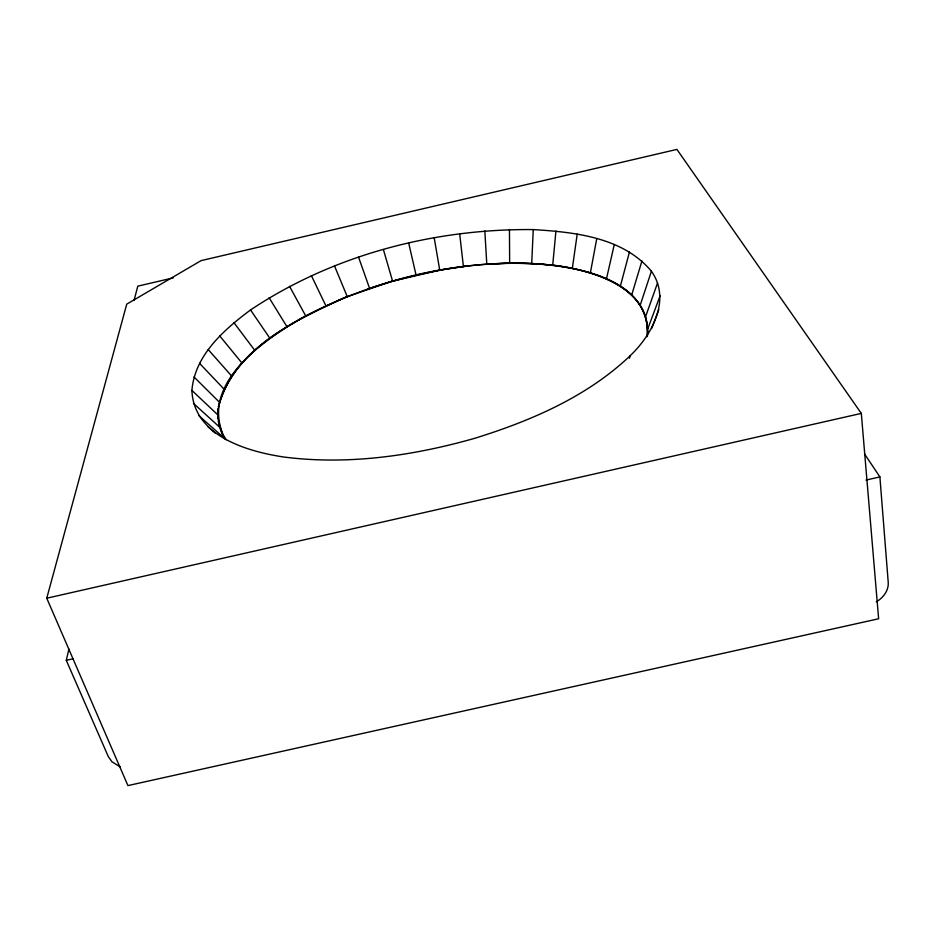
<?xml version="1.0" encoding="UTF-8"?>
<svg xmlns="http://www.w3.org/2000/svg" width="935" height="935" viewBox="0 0 935 935"><rect width="100%" height="100%" fill="white"/><g stroke="black" fill="none" stroke-linecap="round" stroke-linejoin="round"><path stroke-width="1.4" d="M647.616 332.556C646.506 276.69 574.616 266.393 531.711 263.483L533.254 229.589C574.721 232.125 622.979 237.198 651.414 271.243C671.423 299.399 652.057 334.812 630.354 355.557C587.133 396.791 530.846 420.89 474.501 438.375C412.838 455.871 347.843 465.244 283.889 457.028C246.688 451.453 193.674 435.815 191.897 390.409C194.866 355.125 223.944 329.763 250.545 309.952C333.292 254.717 434.226 228.607 533.254 229.589M218.147 418.88L218.135 408.466C217.341 419.044 219.07 429.843 225.008 438.807L198.793 415.608M646.973 336.74C652.595 286.858 591.142 269.911 552.702 265.201L555.939 231.074M225.008 438.807C198.033 384.752 262.08 341.462 301.666 318.029C377.985 277.578 466.343 256.657 552.702 265.201M572.349 268.333L577.211 234.042M590.371 272.903L596.775 238.519M334.496 265.926L347.259 296.594C296.605 319.244 233.493 348.533 218.381 407.204C233.002 349.409 294.805 320.249 344.512 297.622L391.601 281.388L440.724 269.981L465.361 266.253M606.453 278.899L614.295 244.491M120.101 766.805L111.99 761.826L108.285 756.555L66.28 660.309L68.933 649.112M134.091 300.275L137.807 286.157L173.185 277.894M620.326 286.309L629.465 251.959M46.75 598.213L126.739 304.156L201.107 260.62L676.917 149.401L861.31 413.399L878.631 618.771L127.931 785.599L46.75 598.213L861.31 413.399M631.674 295.074L641.948 260.9M640.218 305.137L651.414 271.243M629.395 358.269L630.354 355.557M645.676 316.416L657.562 282.908M647.815 328.769L660.11 295.776M651.578 328.571L658.801 309.695M876.282 601.824C883.072 597.979 888.682 590.756 888.25 582.645L879.893 476.932L864.536 453.954M367.665 288.938L369.57 288.366C429.855 268.485 494.346 257.966 557.739 265.774C595.291 271.068 651.578 288.541 647.417 336.331M440.724 269.981L439.754 270.238L434.179 237.7M66.28 660.309L73.327 658.719M865.95 480.076L879.893 476.932M531.711 263.483L509.657 263.156L486.796 264.208L484.833 230.91M208.084 426.874L215.623 433.466M193.44 403.371L219.667 427.19M191.897 390.409L217.82 414.895M193.989 376.969L219.328 402.132M199.506 363.283L224.014 389.124M208.201 349.561L231.67 376.069M219.783 335.992L242.048 363.154M233.995 322.739L254.893 350.543M250.545 309.952L269.958 338.376M226.235 439.754L222.331 433.98L218.369 421.545M269.14 297.762L286.987 326.783M289.511 286.297L305.722 315.901M311.39 275.661L325.894 305.803M358.584 257.195L369.57 288.366M383.397 249.54L392.595 281.19M416.052 275.042L408.677 243.018M459.658 233.645L463.421 266.58M509.458 229.542L509.657 263.156"/></g></svg>
